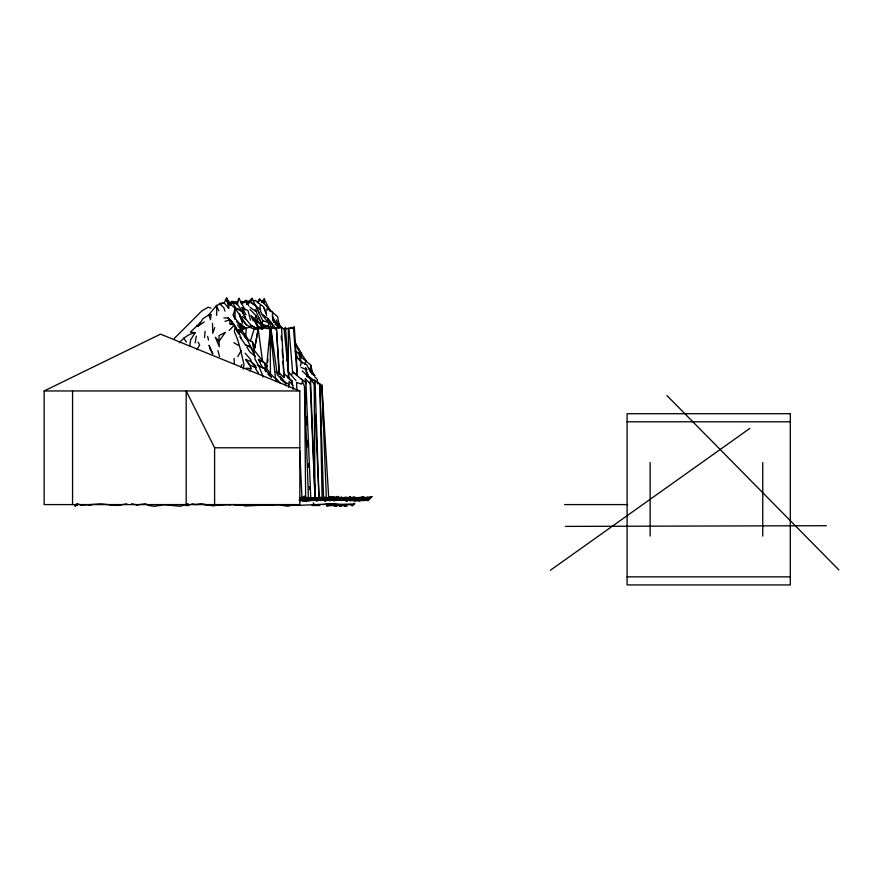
<?xml version="1.0" encoding="UTF-8"?>
<svg xmlns="http://www.w3.org/2000/svg" width="883" height="883" viewBox="0 0 883 883"><rect width="100%" height="100%" fill="white"/><g stroke="black" fill="none" stroke-linecap="round" stroke-linejoin="round"><path stroke-width="1.32" d="M310.761 369.237L310.783 365.109L300.551 356.589L301.412 353.465L294.591 341.533L296.633 346.533M234.955 319.536L235.22 308.288L226.412 301.114M212.494 323.344L212.77 333.288L214.757 327.604M248.564 340.11L245.728 335.562L246.302 328.178L237.108 322.306M204.536 337.549L205.099 331.302M270.154 329.878L266.467 367.946L270.441 373.917L275.551 378.741L270.154 329.878L270.441 373.917M267.726 361.853L268.002 359.116M269.503 344.072L269.779 341.335M270.463 334.502L271.015 329.028L272.715 327.328L276.412 327.891L281.522 327.041L284.083 377.604L278.962 372.781L276.412 327.891L275.275 329.028L272.715 327.328L262.494 325.617L257.759 322.074M229.635 303.84L231.523 304.028L231.81 301.467L237.77 302.041L239.194 298.344L241.467 303.741M246.015 319.37L242.604 311.699L237.494 304.602L237.77 302.041L235.308 303.178M242.317 316.533L247.152 320.507L250.551 324.767L250.275 327.328L245.728 324.204L235.22 308.288L233.222 314.823L233.907 317.207M253.962 355.165L254.249 352.604L252.549 342.096L246.865 338.973L244.304 336.555M260.22 305.452C258.708 312.56 265.264 318.178 268.741 323.631L268.167 326.467L271.865 328.178M237.494 325.054L242.317 331.302L235.783 329.028C246.776 333.962 250.088 346.445 255.099 356.302L254.823 358.862L258.796 365.959L263.222 376.92M257.461 301.997L259.646 299.205C265.772 304.856 270.662 311.434 277.549 316.533L278.962 323.918L278.686 326.467L276.412 319.933M189.768 346.357L190.618 339.823L195.154 332.725L190.331 332.151L200.551 322.494L202.825 318.807L208.796 314.823L216.467 305.452L224.139 302.891L226.699 298.068L230.386 305.352M195.154 342.946L196.302 336.136M253.211 345.794L254.823 347.494L258.222 329.028L263.631 327.891L271.015 329.028L277.262 374.767L285.496 383.001L285.573 385.728M243.167 369.083L244.028 364.536C241.136 353.421 239.392 342.085 234.359 331.865L235.22 326.467L233.509 323.631L228.112 317.946L223.852 317.946M228.962 303.465L228.686 308.288L224.139 302.891L219.304 303.465M237.108 331.489L237.494 329.602L242.317 331.302M266.754 310.849L267.317 308.001L270.441 311.412L264.194 298.918L261.633 302.604M291.754 384.138L292.317 381.301L283.796 373.343L282.968 361.313M246.622 303.951L251.975 298.344L262.77 320.794L261.92 323.918L262.494 325.617L264.624 327.328M263.344 302.041L264.194 298.918L264.304 303.046M312.494 498.487L315.043 498.056L314.193 384.138L315.043 381.014L308.509 376.467L305.673 369.37L301.125 367.383M250.375 341.136L254.249 328.741L258.222 329.028L262.494 360.849L267.317 365.959L266.467 367.946L264.757 363.123L258.509 359.425L262.494 367.67L264.194 368.233L271.578 377.328L267.979 374.293M267.604 320.22L268.167 318.52L262.207 314.536L265.187 317.306M241.136 319.657L239.481 313.973L242.604 321.931L241.467 325.33L241.467 329.878L245.728 335.562M275.088 325.054L275.838 322.781L272.428 316.246L273.564 322.35M292.516 385.418L292.317 381.301L287.483 377.328L288.631 373.917L285.496 327.328L284.083 328.741L289.194 379.028M296.015 380.728L291.467 375.33L292.604 371.931L288.907 328.178L293.454 327.891L294.304 327.041L297.152 370.507L296.302 373.63L297.152 375.054L293.454 327.891M300.275 365.959L301.412 362.549L298.564 353.178L295.33 351.136M266.754 315.397L263.344 306.589L258.222 302.891L259.646 299.205L264.194 303.465M249.988 309.425L255.96 315.673L254.536 319.37L258.222 326.754L261.854 328.034M257.229 320.363L258.509 317.383L255.386 309.425L255.673 311.412L249.988 307.152M258.653 301.335L259.646 299.205M225.551 300.341L226.699 298.068L228.686 308.288M304.536 364.26L306.235 360.849L297.152 347.781M249.845 370.937L251.125 368.52L250.551 366.809L245.728 359.425L251.125 361.699L255.673 365.959L255.96 367.946L249.988 365.109L245.728 359.425M240.739 366.898L242.03 364.536M237.77 356.589L241.18 350.617M197.008 349.48L199.701 344.933L198.002 342.096M238.057 300.242L239.194 298.344M196.865 325.33L198.002 326.191L200.551 322.494M229.249 330.452L234.359 325.054L230.099 323.918L229.536 319.933L224.988 321.357M179.326 342.792C183.355 337.88 188.83 333.917 195.154 332.725M174.238 338.531L201.766 310.959L208.278 307.152L211.026 308.211M367.317 498.343L371.864 496.643L369.304 499.193C346.577 496.864 323.62 502.217 300.838 499.48C311.556 496.489 322.383 499.436 333.222 496.93L338.818 498.442M340.706 499.392L342.604 500.33L347.151 500.054L343.454 499.48L354.823 500.904L362.063 500.054M259.933 309.138L250.551 302.041L245.728 300.341L246.015 302.328L241.467 301.467L240.893 302.041L245.154 309.999M353.443 504.59L354.293 503.74M354.834 503.2L352.019 506.014M365.705 499.955L368.167 500.33L369.591 498.917L367.505 498.155L370.154 498.343M228.112 302.041L228.962 301.191L226.688 300.617M262.207 329.315L264.757 326.754L269.028 326.754L270.54 328.079M281.522 327.041L280.673 327.891L284.083 328.741M284.723 329.171L288.907 328.178M301.688 498.63L304.249 496.069L306.522 498.056L313.344 498.343M302.825 497.493L299.492 497.637M312.77 500.33L303.399 501.191L301.5 500.242L303.686 500.904L313.101 500.264M360.22 499.767C345.993 499.646 330.794 495.97 317.03 500.33L313.906 499.193M307.372 498.277L319.591 497.78L316.368 498.155M322.339 499.292L321.015 500.617L324.558 499.193M321.578 500.054L322.714 498.917M327.163 498.729L328.686 497.206L321.865 384.999L326.357 498.122M328.255 499.767L322.152 499.48L324.988 500.904L328.542 499.48M327.262 498.63L328.112 497.78L335.496 498.917L353.962 497.493L359.933 500.054L363.63 500.617L368.454 500.054L364.756 499.48M331.522 500.054L333.796 500.617L335.496 498.917L344.878 498.056M340.043 498.63L340.617 498.056L342.604 500.33L347.427 499.767L350.551 500.904L352.549 498.917L349.138 498.056L345.518 498.487M352.262 497.78L349.988 497.206L347.427 499.767L344.238 499.767M356.522 499.193L355.098 500.617L352.262 499.193M357.085 498.63L358.222 497.493L361.07 498.917L299.326 499.579M359.359 500.617L363.343 496.643L365.043 497.78M361.633 498.343L369.304 499.193L363.906 500.33L355.098 500.617L353.399 499.48M365.617 500.054L367.88 500.617L371.864 496.643M241.467 301.467L242.317 302.891L245.728 300.341L248.851 306.015M229.723 302.99L231.81 301.467L237.494 304.602M550.385 570.275L749.888 428.365M198.002 326.191L204.249 321.931M246.688 304.315L250.551 302.041L251.975 298.344L251.699 299.767L254.823 300.904L255.386 300.341L258.222 302.891M44.15 390.959L160.529 334.138L299.834 390.959L299.834 504.59L44.15 504.59L44.15 390.959L299.834 390.959M333.675 498.31L338.057 496.356L339.569 497.681M241.467 329.878L252.549 326.191L258.222 329.028L254.249 350.33L262.494 360.849M248.377 302.803L250.551 302.041L256.236 306.302L259.646 313.973M305.86 500.142L299.558 500.76M346.721 498.343L349.988 497.206L351.887 498.155M347.24 498.531L349.425 497.78L345.728 497.206L341.677 498.056L344.16 497.703M349.282 500.054L346.015 501.191L345.065 499.292L346.577 500.617L349.138 500.197M219.172 504.635L213.686 505.86L204.293 504.59M316.18 501.191L318.686 500.396M188.145 503.696L180.209 506.301L164.249 504.69L154.602 506.345L149.006 505.551L145.441 503.796L136.876 504.899L131.633 503.751M290.728 328.068L294.304 327.041M325.728 498.465L328.112 497.78M328.454 498.288L333.222 496.93L334.745 498.255M347.604 497.891L349.988 497.206L351.5 498.531M359.822 498.465L362.207 497.78L353.399 498.056L354.249 497.206L357.659 498.056L355.098 498.487M368.056 498.74L370.441 498.056L367.03 497.206M323.012 504.657L330.021 503.52L338.52 504.601M320.021 505.517L312.052 505.495M303.686 498.343L307.085 497.493L310.22 498.63M313.057 498.343L319.304 498.056L315.684 498.487M315.617 498.343L320.154 497.206M291.335 505.451L287.394 506.18L280.474 505.12M320.441 498.63L323.851 497.78L326.125 498.343M327.549 500.054L325.275 500.617L322.152 499.48M331.235 499.767L333.509 499.193M336.92 498.343L341.467 497.206L344.304 498.63L339.48 499.193M323.851 499.193L329.536 500.617L335.22 499.193M344.017 499.767L346.291 499.193M355.672 498.343L363.343 496.643M348.564 500.33L346.291 500.904L345.352 499.005M368.454 498.343L370.728 497.78M75.408 505.639L77.362 505.197M126.766 503.818L117.108 505.484L100.651 503.829L81.81 505.164L78.455 504.094M255.595 328.465L264.757 326.754M324.988 500.904L327.681 500.33M358.443 498.343L371.577 496.93M368.31 498.056L371.015 497.493M342.814 504.612L351.302 503.917M137.693 504.612L136.423 504.811M330.959 499.193L333.796 500.617L336.401 500.142M349.425 497.78L341.82 497.924M268.885 327.968L272.715 327.328L268.454 327.328M308.222 498.487L313.244 498.442M307.516 500.264L303.686 500.904L302.262 498.056L299.801 497.681M335.363 497.99L332.803 498.42L336.357 498.056L334.216 498.056M331.379 499.833L333.94 499.414M329.536 500.617L333.366 499.977M362.483 497.493L357.372 498.343L354.249 497.206L350.628 497.637M362.494 499.623L359.933 500.054L363.906 500.33L362.394 499.005M362.913 500.264L359.083 500.904L356.997 500.142M242.317 302.891L246.015 302.328M340.286 504.966L333.509 505.352M189.006 505.495L185.772 505.54M326.622 505.849L331.224 505.495M119.856 505.396L114.47 504.921M195.673 504.69L196.28 504.612M259.359 327.891L262.991 327.472M302.262 498.056L311.07 497.78M337.273 498.2L340.893 497.78L344.304 498.63M350.054 498.2L352.472 497.924M344.094 499.91L346.511 499.623M362.77 500.054L351.975 499.48M326.677 505.782L331.555 505.175M244.712 505.716A7.384 7.097 24.5 0 0 246.059 505.959C263.322 505.065 280.695 504.348 297.748 505.429C315.948 504.646 334.602 503.144 352.968 505.065M293.355 505.021L297.052 505.054M91.666 504.833L88.764 505.065M240.452 504.657L234.37 504.888M200.882 503.74L195.408 504.425L191.81 503.763M339.16 506.091L341.555 505.871M230.099 323.918L233.509 323.631M244.701 505.727C230.916 502.548 215.916 507.471 201.953 503.74M109.878 504.734L111.556 504.657M261.357 328.741L259.646 327.604L263.057 327.394M306.809 497.78L315.043 498.056L310.496 379.028L302.262 370.794M314.756 498.343L319.304 498.056M338.619 498.63L336.92 497.493L324.922 497.78M313.631 499.48L318.167 499.193M334.083 498.2L336.357 498.056M304.249 500.33L306.522 500.197M310.783 500.197L308.509 500.33L317.03 500.33L310.496 498.343M321.865 499.767L324.138 499.623M342.317 498.487L344.591 498.343M313.906 379.878L319.878 383.862L323.564 498.056L326.125 499.767L328.399 499.623M355.385 498.2L357.659 498.056M325.551 500.33L327.825 500.197M338.344 500.33L343.167 499.767L341.467 497.206M351.688 499.767L360.496 499.48M339.491 505.76L341.633 505.793M339.591 505.661L344.48 505.385M80.287 504.756L82.24 504.734M335.419 505.562L331.136 505.595M274.127 505.076L273.587 505.076A62.406 45.541 4.1 0 0 271.953 505.12L266.026 504.657M565.33 526.4L826.389 525.705M269.238 327.604L272.428 327.604M255.319 328.741L258.509 328.741M627.096 421.787L790.307 421.787M186.192 504.59L186.192 390.959L214.602 447.78L299.834 447.78M320.65 497.78L323.851 497.78L319.878 497.493M354.9 497.78L358.553 497.78M321.434 498.056L331.809 498.343M335.496 498.917L326.975 498.917L323.564 498.056L324.425 497.206L330.297 498.442M333.796 500.617L342.88 500.054L334.646 499.767L332.372 497.78L334.646 498.343M564.601 504.59L627.647 504.59M627.096 576.853L790.307 576.853M352.604 503.928L354.105 503.928M299.216 500.231L317.03 500.33L299.646 499.259M344.006 505.86L347.107 505.915L344.127 505.738M355.992 497.869L358.619 497.902M355.871 497.891L358.443 497.935M300.187 499.877L317.03 500.33M246.302 328.178L241.18 327.891L233.222 314.823M246.015 368.233L251.125 368.52M366.368 499.292L369.028 499.48M340.617 498.056L328.962 496.93M344.491 499.855L347.151 500.054M366.279 499.392L368.741 499.767M331.622 499.955L334.083 500.33M326.125 499.767L329.823 500.33M306.235 498.343L309.933 498.917M230.176 504.811L229.293 504.635M243.664 504.635L245.021 504.888M254.249 327.604L256.523 328.034M336.986 506.125L331.853 504.877M331.809 504.921L335.308 505.672L340.463 504.789L335.264 505.727L332.096 504.635M250.838 327.891L254.249 328.741M345.441 497.493L348.851 498.343M345.154 497.78L347.427 498.343M331.964 504.756L335.308 505.672L333.708 505.153M262.77 320.794L267.891 322.207M258.222 326.754L262.063 327.825M239.955 336.798L245.441 344.933L250.275 346.644L254.249 352.604M352.825 498.63L349.701 497.493L349.138 498.056L351.125 500.33M333.697 497.869L335.783 498.63M268.167 326.467L261.92 323.918L258.509 317.383L262.494 325.617M246.015 314.823L242.03 307.726L248.002 310.562L250.551 320.22M245.441 344.933L251.412 347.781M259.646 327.604L262.494 329.028M258.399 365.617L262.494 367.67M365.043 499.193L367.88 500.617M357.747 499.392L359.646 500.33L358.222 497.493M323.951 499.105L325.838 500.054M229.249 302.703L231.523 304.028M237.77 308.862L242.604 311.699L236.07 308.288L231.81 301.467M306.467 376.191L309.359 377.891L305.959 371.357M233.796 342.67L238.631 345.507M311.633 373.774L314.756 375.617L309.933 368.233L311.489 371.644M297.152 352.328L298.564 353.178M287.483 377.328L288.907 378.178M257.372 365.109L264.194 368.233L265.684 371.644M362.494 498.917L364.193 500.054M344.878 499.48L346.577 500.617M327.825 498.056L330.385 499.767M307.085 497.493L308.796 498.63M250.551 324.767L255.099 327.891M297.152 375.054L292.604 371.931L302.825 380.452L301.412 384.138L296.578 382.438L296.964 390.617M280.761 379.458L285.496 383.001L280.099 376.191M275.838 371.644L279.536 374.48L276.412 327.891M314.756 375.617L310.496 372.207L306.809 364.822L300.551 361.136L299.58 358.619M244.657 327.891L236.92 321.07M269.083 320.617L271.015 322.207L274.26 327.692M301.125 378.741L305.959 382.725L310.783 498.056M255.099 356.302L249.701 351.754L246.865 347.207M337.207 497.206L338.719 498.531M228.112 317.946L231.523 321.07L233.962 325.617M219.878 304.028L223.852 307.726L224.988 311.136M239.757 316.39L246.865 325.33M241.467 320.794L242.604 321.931M285.496 383.001L284.359 381.864L288.631 384.138L288.708 386.897M666.963 395.551L838.85 569.899M305.959 382.725L305.386 378.741L310.22 383.862L315.043 498.056M276.478 381.765L276.412 379.028L280.43 383.288M314.756 376.864L317.317 379.602L317.472 383.697M237.494 329.602L240.044 332.328M312.207 380.452L308.509 376.467L309.359 377.891M242.03 307.726L243.598 309.425M288.344 328.741L288.344 371.931L291.467 375.33M246.865 338.973L248.421 340.672M349.988 497.206L351.313 498.729M336.92 497.493L338.906 499.767M245.154 353.178L250.838 359.712L251.125 361.699L255.96 367.946M296.865 357.151L302.262 363.266M278.399 328.034L272.428 318.52M314.193 384.138L310.496 379.028L315.043 381.014L319.028 498.343L315.397 414.315M279.039 328.012L278.962 323.918L281.887 327.968M305.485 367.571L306.997 369.745M255.485 368.708L258.509 373.067M251.699 316.809L259.083 328.178M258.509 359.425L260.077 361.699M314.16 504.314L313.178 502.78M274.624 327.847L268.167 318.52L271.015 326.754M183.796 338.123L186.357 342.096M262.372 327.383L259.646 323.068L254.536 319.37L258.222 322.207L255.96 315.673M255.96 323.631L258.796 328.465M275.838 322.781L278.498 327.516M241.467 310.562L245.441 317.67M333.222 496.93L334.171 498.818M302.582 382.03L304.536 386.412L308.465 498.961M253.278 320.871L250.838 315.397L255.386 319.657L257.869 327.858M238.631 334.138L235.22 326.467L238.631 331.865L241.467 338.973M252.549 342.096L254.823 347.494M218.741 310.849L216.467 305.452L216.754 315.397M264.194 308.001L266.467 313.399M295.275 351.511L297.714 358.575M309.646 382.151L310.22 383.862M278.962 372.781L279.536 374.48M298.564 348.63L301.412 358.001M217.891 350.617L219.591 356.589M207.66 336.412L208.509 340.11M310.783 365.109L312.483 372.571M272.428 316.246L273.851 322.461M264.757 363.123L266.004 371.566M288.344 371.931L288.631 373.917M276.412 379.028L276.699 381.014M317.604 381.588L317.88 383.575L319.878 383.862L322.118 498.1M283.796 375.617L284.083 377.604M286.832 358.608L287.13 361.268M287.439 363.939L288.189 370.595M271.015 329.028L272.748 350.683M281.224 335.915L281.5 339.922M282.141 349.282L282.692 357.306M278.962 323.918L279.194 328.034M234.083 358.288L234.359 363.686M299.756 450.617L301.909 496.986M293.068 389.403L292.88 385.275L289.194 381.301L288.631 386.875M321.865 384.999L323.785 430.396M305.386 378.741L305.595 384.204M305.948 393.763L306.313 403.321M306.831 416.975L307.141 425.176M307.714 440.198L307.968 447.019M308.586 463.409L308.741 467.504M309.469 486.621L309.569 489.359M272.428 311.699L272.516 315.816M304.536 386.412L305.661 497.537M762.757 462.56L762.757 536.08M650.142 462.56L650.142 536.08M214.602 447.78L214.602 504.59M72.561 390.959L72.561 504.59M211.07 314.536L210.496 319.657L208.796 314.823L211.07 314.536M225.275 332.438L219.028 341.246L219.304 346.644L215.331 337.273L219.028 341.246L219.028 335.562L225.275 332.438M77.307 503.751L74.967 506.08L77.263 503.796M790.307 413.708L627.096 413.708L627.096 584.932L790.307 584.932L790.307 413.708M212.77 353.741L209.933 348.917L209.083 345.22L212.77 353.741M301.522 356.18L301.412 353.465L301.5 356.202"/></g></svg>
